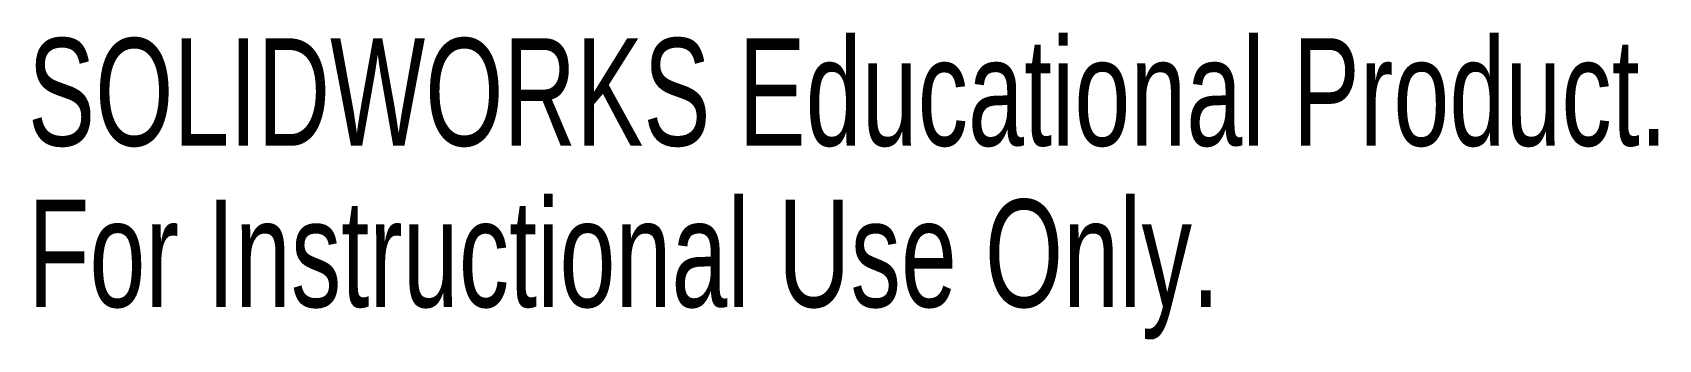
# Paper-space layout '_Top' of a CAD drawing. Header units: inches. Extents: x 28 to 947, y -2456 to -199.
# Drawn here: x 28.55 to 34.65, y -2456.17 to -2455.01 of the extents above; entities that cross this region are included whole.
import ezdxf

# ---------------------------------------------------------------- set-up
doc = ezdxf.new("R2010")
doc.units = ezdxf.units.IN
doc.header["$MEASUREMENT"] = 0
doc.styles.add('SLDTEXTSTYLE0', font='TXT', dxfattribs={"width": 0.7})

psp = doc.layouts.new('_Top')

# ---------------------------------------------------------------- texts
at = {"color": 7, "linetype": 'Continuous', "char_height": 0.403501, "attachment_point": 1, "style": 'SLDTEXTSTYLE0'}
for s, insert in [('SOLIDWORKS Educational Product.', (28.5312, -2455.0364)), ('For Instructional Use Only.', (28.5312, -2455.6416))]:
    psp.add_mtext(s, dxfattribs=dict(at, insert=insert))

doc.saveas('drawing.dxf')
